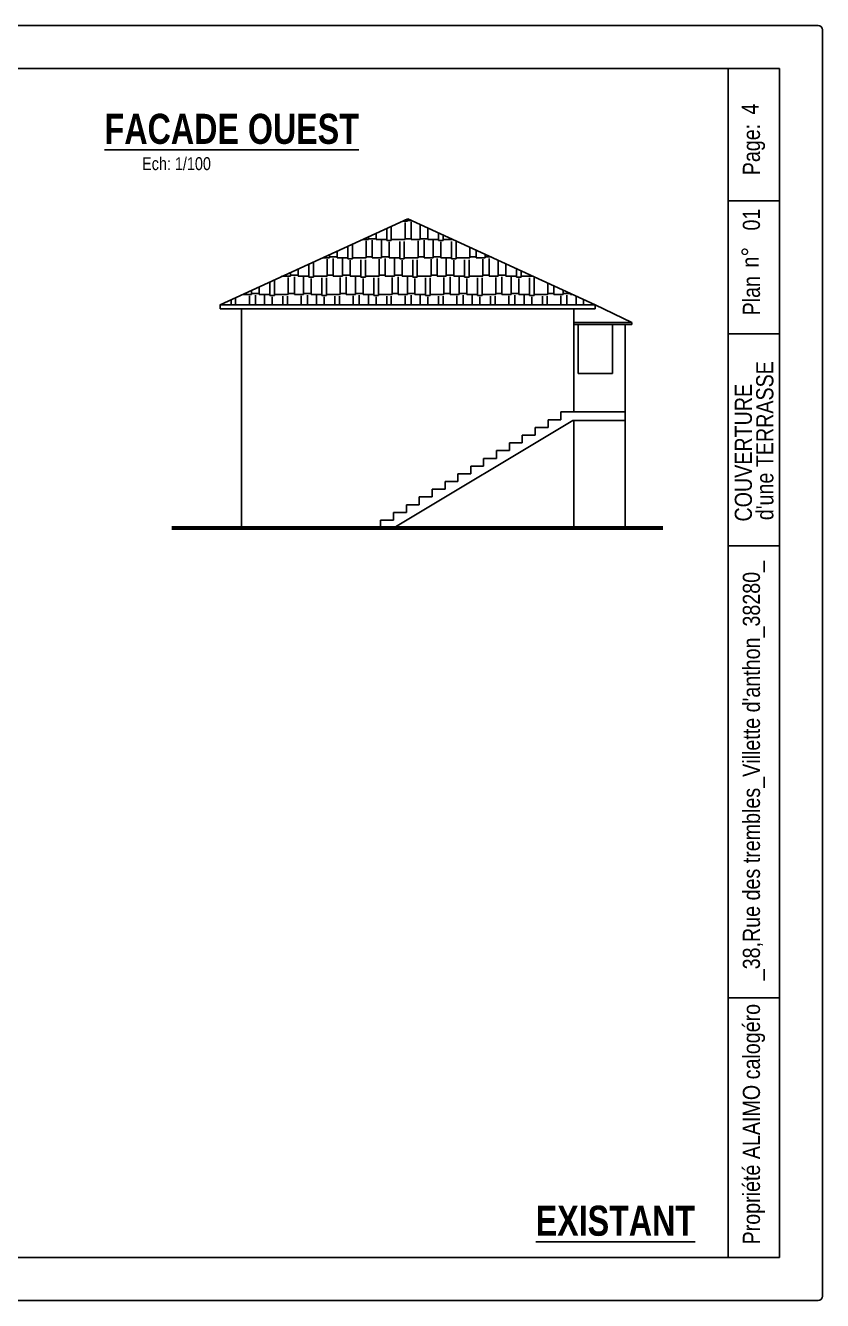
# Model space of a CAD drawing. Header units: centimetres. Extents: x 16433 to 114398, y -50094 to -12305.
# Drawn here: x 49784 to 50713, y -40532 to -39047 of the extents above; entities that cross this region are included whole.
import ezdxf
from ezdxf.enums import TextEntityAlignment as Align

# ---------------------------------------------------------------- set-up
doc = ezdxf.new("R2010")
doc.units = ezdxf.units.CM
doc.header["$LTSCALE"] = 0.5
for name, color, linetype in [('01_fenetres', 171, 'CONTINUOUS'), ('01_linteaux', 2, 'CONTINUOUS'), ('01_poch_murs', 253, 'CONTINUOUS'), ('01_texte', 230, 'CONTINUOUS')]:
    doc.layers.add(name, color=color, linetype=linetype)
doc.layers.add('01_murs_coup', color=5, linetype='CONTINUOUS', lineweight=60)
doc.styles.add('impact', font='impact.ttf')
doc.styles.add('MATTE_TXT', font='arial.ttf')
doc.styles.add('STYLE2', font='ARIALN.TTF')

msp = doc.modelspace()

# ---------------------------------------------------------------- linework, layer by layer
at = {"layer": '01_fenetres', "ltscale": 30}
for p, q in [((48662.75, -39097.369), (50662.75, -39097.369)), ((50602.75, -39097.369), (50602.75, -40482.369)), ((50662.75, -39097.369), (50662.75, -40482.369)), ((50662.75, -39251.501), (50602.75, -39251.501)), ((50662.75, -39406.518), (50602.75, -39406.518)), ((50662.75, -39653.435), (50602.75, -39653.435)), ((50662.75, -40179.969), (50602.75, -40179.969)), ((48662.75, -40482.369), (50662.75, -40482.369))]:
    msp.add_line(p, q, dxfattribs=at)
at = {"layer": '01_linteaux', "ltscale": 2}
for p, q in [((50229.538, -39272.519), (50011.038, -39372.519)), ((50011.038, -39377.519), (50011.038, -39372.519)), ((50011.038, -39377.519), (50448.038, -39377.519)), ((50036.038, -39632.519), (50036.038, -39377.519)), ((50423.038, -39497.519), (50423.038, -39377.519)), ((50448.038, -39377.519), (50448.038, -39372.519)), ((50448.038, -39372.519), (50490.538, -39393.162)), ((50490.538, -39393.162), (50423.038, -39393.162)), ((50490.538, -39395.662), (50423.038, -39395.662)), ((50428.038, -39452.519), (50428.038, -39395.662)), ((50468.038, -39452.519), (50468.038, -39395.662)), ((50483.038, -39632.519), (50483.038, -39395.662)), ((50490.538, -39393.162), (50490.538, -39394.412)), ((50490.538, -39393.162), (50490.538, -39395.662)), ((50428.038, -39452.519), (50468.038, -39452.519)), ((50408.038, -39497.519), (50483.038, -39497.519)), ((50408.038, -39506.519), (50408.038, -39497.519)), ((50213.587, -39632.519), (50421.921, -39507.519)), ((50378.038, -39524.519), (50378.038, -39515.519)), ((50378.038, -39515.519), (50393.038, -39515.519)), ((50393.038, -39515.519), (50393.038, -39506.519)), ((50393.038, -39506.519), (50408.038, -39506.519)), ((50421.921, -39507.519), (50483.038, -39507.519)), ((50423.038, -39632.519), (50423.038, -39507.519)), ((50363.038, -39533.519), (50363.038, -39524.519)), ((50363.038, -39524.519), (50378.038, -39524.519)), ((50333.038, -39551.519), (50333.038, -39542.519)), ((50333.038, -39542.519), (50348.038, -39542.519)), ((50348.038, -39542.519), (50348.038, -39533.519)), ((50348.038, -39533.519), (50363.038, -39533.519)), ((50318.038, -39560.519), (50318.038, -39551.519)), ((50318.038, -39551.519), (50333.038, -39551.519)), ((50288.038, -39578.519), (50288.038, -39569.519)), ((50288.038, -39569.519), (50303.038, -39569.519)), ((50303.038, -39569.519), (50303.038, -39560.519)), ((50303.038, -39560.519), (50318.038, -39560.519)), ((50258.038, -39596.519), (50258.038, -39587.519)), ((50258.038, -39587.519), (50273.038, -39587.519)), ((50273.038, -39587.519), (50273.038, -39578.519)), ((50273.038, -39578.519), (50288.038, -39578.519)), ((50243.038, -39605.519), (50243.038, -39596.519)), ((50243.038, -39596.519), (50258.038, -39596.519)), ((50213.038, -39623.519), (50213.038, -39614.519)), ((50213.038, -39614.519), (50228.038, -39614.519)), ((50228.038, -39614.519), (50228.038, -39605.519)), ((50228.038, -39605.519), (50243.038, -39605.519)), ((50198.038, -39623.519), (50213.038, -39623.519)), ((50198.038, -39632.519), (50198.038, -39623.519))]:
    msp.add_line(p, q, dxfattribs=at)
at = {"layer": '01_linteaux', "linetype": 'Continuous', "ltscale": 2}
msp.add_line((50446.948, -39372.519), (50446.948, -39372.02), dxfattribs=at)
at = {"layer": '01_linteaux', "ltscale": 2}
msp.add_lwpolyline([(50011.038, -39372.519), (50448.038, -39372.519), (50229.538, -39272.519)], dxfattribs=at)
at = {"layer": '01_murs_coup', "ltscale": 2}
msp.add_line((49954.974, -39632.519), (50526.771, -39632.519), dxfattribs=at)
at = {"layer": '01_poch_murs', "linetype": 'Continuous', "ltscale": 2}
for p, q in [((50223.653, -39275.212), (50229.143, -39275.212)), ((50226.476, -39296.548), (50226.476, -39276.99)), ((50229.143, -39275.212), (50229.143, -39272.699)), ((50229.143, -39274.323), (50233.481, -39274.323)), ((50233.588, -39296.548), (50233.588, -39276.101)), ((50192.694, -39296.548), (50192.694, -39289.381)), ((50205.14, -39297.882), (50205.14, -39283.685)), ((50210.474, -39297.882), (50210.474, -39281.244)), ((50244.256, -39296.548), (50244.256, -39279.255)), ((50253.146, -39296.548), (50253.146, -39283.324)), ((50265.592, -39297.882), (50265.592, -39289.02)), ((50270.926, -39297.882), (50270.926, -39291.461)), ((50159.801, -39319.218), (50159.801, -39304.435)), ((50165.135, -39319.218), (50165.135, -39301.994)), ((50177.034, -39296.548), (50183.804, -39296.548)), ((50181.137, -39317.884), (50181.137, -39298.326)), ((50183.804, -39296.548), (50183.804, -39293.449)), ((50183.804, -39295.659), (50192.694, -39295.659)), ((50188.249, -39317.884), (50188.249, -39297.437)), ((50192.694, -39296.548), (50205.14, -39296.548)), ((50198.917, -39317.884), (50198.917, -39297.882)), ((50205.14, -39297.882), (50210.474, -39297.882)), ((50207.807, -39317.884), (50207.807, -39299.215)), ((50210.474, -39296.548), (50226.476, -39296.548)), ((50220.253, -39319.218), (50220.253, -39298.771)), ((50225.587, -39319.218), (50225.587, -39298.771)), ((50226.476, -39295.659), (50233.588, -39295.659)), ((50233.588, -39296.548), (50244.256, -39296.548)), ((50241.589, -39317.884), (50241.589, -39298.326)), ((50244.256, -39295.659), (50253.146, -39295.659)), ((50248.701, -39317.884), (50248.701, -39297.437)), ((50253.146, -39296.548), (50265.592, -39296.548)), ((50259.369, -39317.884), (50259.369, -39297.882)), ((50265.592, -39297.882), (50270.926, -39297.882)), ((50268.259, -39317.884), (50268.259, -39299.215)), ((50270.926, -39296.548), (50282.042, -39296.548)), ((50280.705, -39319.218), (50280.705, -39298.771)), ((50286.039, -39319.218), (50286.039, -39298.771)), ((50302.041, -39317.884), (50302.041, -39305.701)), ((50119.796, -39340.554), (50119.796, -39322.744)), ((50130.415, -39317.884), (50138.465, -39317.884)), ((50135.798, -39339.22), (50135.798, -39319.662)), ((50138.465, -39317.884), (50138.465, -39314.2)), ((50138.465, -39316.995), (50147.355, -39316.995)), ((50142.91, -39339.22), (50142.91, -39318.773)), ((50147.355, -39317.884), (50147.355, -39310.131)), ((50147.355, -39317.884), (50159.801, -39317.884)), ((50153.578, -39339.22), (50153.578, -39319.218)), ((50159.801, -39319.218), (50165.135, -39319.218)), ((50162.468, -39339.22), (50162.468, -39320.551)), ((50165.135, -39317.884), (50181.137, -39317.884)), ((50174.914, -39340.554), (50174.914, -39320.107)), ((50180.248, -39340.554), (50180.248, -39320.107)), ((50181.137, -39316.995), (50188.249, -39316.995)), ((50188.249, -39317.884), (50198.917, -39317.884)), ((50196.25, -39339.22), (50196.25, -39319.662)), ((50198.917, -39316.995), (50207.807, -39316.995)), ((50203.362, -39339.22), (50203.362, -39318.773)), ((50207.807, -39317.884), (50220.253, -39317.884)), ((50214.03, -39339.22), (50214.03, -39319.218)), ((50220.253, -39319.218), (50225.587, -39319.218)), ((50222.92, -39339.22), (50222.92, -39320.551)), ((50225.587, -39317.884), (50241.589, -39317.884)), ((50235.366, -39340.554), (50235.366, -39320.107)), ((50240.7, -39340.554), (50240.7, -39320.107)), ((50241.589, -39316.995), (50248.701, -39316.995)), ((50248.701, -39317.884), (50259.369, -39317.884)), ((50256.702, -39339.22), (50256.702, -39319.662)), ((50259.369, -39316.995), (50268.259, -39316.995)), ((50263.814, -39339.22), (50263.814, -39318.773)), ((50268.259, -39317.884), (50280.705, -39317.884)), ((50274.482, -39339.22), (50274.482, -39319.218)), ((50280.705, -39319.218), (50286.039, -39319.218)), ((50283.372, -39339.22), (50283.372, -39320.551)), ((50286.039, -39317.884), (50302.041, -39317.884)), ((50295.818, -39340.554), (50295.818, -39320.107)), ((50301.152, -39340.554), (50301.152, -39320.107)), ((50302.041, -39316.995), (50309.153, -39316.995)), ((50309.153, -39317.884), (50309.153, -39308.956)), ((50309.153, -39317.884), (50319.821, -39317.884)), ((50317.154, -39339.22), (50317.154, -39319.662)), ((50319.821, -39317.884), (50319.821, -39313.838)), ((50319.821, -39316.995), (50326.719, -39316.995)), ((50324.266, -39339.22), (50324.266, -39318.773)), ((50334.934, -39339.22), (50334.934, -39320.755)), ((50093.126, -39339.22), (50093.126, -39334.95)), ((50102.016, -39339.22), (50102.016, -39330.881)), ((50114.462, -39340.554), (50114.462, -39325.185)), ((50343.824, -39339.22), (50343.824, -39324.824)), ((50356.27, -39340.554), (50356.27, -39330.52)), ((50361.604, -39340.554), (50361.604, -39332.961)), ((50056.677, -39360.556), (50056.677, -39351.631)), ((50069.123, -39361.89), (50069.123, -39345.935)), ((50074.457, -39361.89), (50074.457, -39343.494)), ((50082.458, -39339.22), (50093.126, -39339.22)), ((50090.459, -39360.556), (50090.459, -39340.998)), ((50093.126, -39338.331), (50102.016, -39338.331)), ((50097.571, -39360.556), (50097.571, -39340.109)), ((50102.016, -39339.22), (50114.462, -39339.22)), ((50108.239, -39360.556), (50108.239, -39340.554)), ((50114.462, -39340.554), (50119.796, -39340.554)), ((50117.129, -39360.556), (50117.129, -39341.887)), ((50119.796, -39339.22), (50135.798, -39339.22)), ((50129.575, -39361.89), (50129.575, -39341.443)), ((50134.909, -39361.89), (50134.909, -39341.443)), ((50135.798, -39338.331), (50142.91, -39338.331)), ((50142.91, -39339.22), (50153.578, -39339.22)), ((50150.911, -39360.556), (50150.911, -39340.998)), ((50153.578, -39338.331), (50162.468, -39338.331)), ((50158.023, -39360.556), (50158.023, -39340.109)), ((50162.468, -39339.22), (50174.914, -39339.22)), ((50168.691, -39360.556), (50168.691, -39340.554)), ((50174.914, -39340.554), (50180.248, -39340.554)), ((50177.581, -39360.556), (50177.581, -39341.887)), ((50180.248, -39339.22), (50196.25, -39339.22)), ((50190.027, -39361.89), (50190.027, -39341.443)), ((50195.361, -39361.89), (50195.361, -39341.443)), ((50196.25, -39338.331), (50203.362, -39338.331)), ((50203.362, -39339.22), (50214.03, -39339.22)), ((50211.363, -39360.556), (50211.363, -39340.998)), ((50214.03, -39338.331), (50222.92, -39338.331)), ((50218.475, -39360.556), (50218.475, -39340.109)), ((50222.92, -39339.22), (50235.366, -39339.22)), ((50229.143, -39360.556), (50229.143, -39340.554)), ((50235.366, -39340.554), (50240.7, -39340.554)), ((50238.033, -39360.556), (50238.033, -39341.887)), ((50240.7, -39339.22), (50256.702, -39339.22)), ((50250.479, -39361.89), (50250.479, -39341.443)), ((50255.813, -39361.89), (50255.813, -39341.443)), ((50256.702, -39338.331), (50263.814, -39338.331)), ((50263.814, -39339.22), (50274.482, -39339.22)), ((50271.815, -39360.556), (50271.815, -39340.998)), ((50274.482, -39338.331), (50283.372, -39338.331)), ((50278.927, -39360.556), (50278.927, -39340.109)), ((50283.372, -39339.22), (50295.818, -39339.22)), ((50289.595, -39360.556), (50289.595, -39340.554)), ((50295.818, -39340.554), (50301.152, -39340.554)), ((50298.485, -39360.556), (50298.485, -39341.887)), ((50301.152, -39339.22), (50317.154, -39339.22)), ((50310.931, -39361.89), (50310.931, -39341.443)), ((50316.265, -39361.89), (50316.265, -39341.443)), ((50317.154, -39338.331), (50324.266, -39338.331)), ((50324.266, -39339.22), (50334.934, -39339.22)), ((50332.267, -39360.556), (50332.267, -39340.998)), ((50334.934, -39338.331), (50343.824, -39338.331)), ((50339.379, -39360.556), (50339.379, -39340.109)), ((50343.824, -39339.22), (50356.27, -39339.22)), ((50350.047, -39360.556), (50350.047, -39340.554)), ((50356.27, -39340.554), (50361.604, -39340.554)), ((50358.937, -39360.556), (50358.937, -39341.887)), ((50361.604, -39339.22), (50375.281, -39339.22)), ((50371.383, -39361.89), (50371.383, -39341.443)), ((50376.717, -39361.89), (50376.717, -39341.443)), ((50392.719, -39360.556), (50392.719, -39347.201)), ((50399.831, -39360.556), (50399.831, -39350.456)), ((50023.784, -39372.519), (50023.784, -39366.685)), ((50029.118, -39372.519), (50029.118, -39364.244)), ((50037.119, -39360.556), (50047.787, -39360.556)), ((50045.12, -39372.519), (50045.12, -39362.334)), ((50047.787, -39360.556), (50047.787, -39355.7)), ((50047.787, -39359.667), (50056.677, -39359.667)), ((50052.232, -39372.519), (50052.232, -39361.445)), ((50056.677, -39360.556), (50069.123, -39360.556)), ((50062.9, -39372.519), (50062.9, -39361.89)), ((50069.123, -39361.89), (50074.457, -39361.89)), ((50071.79, -39372.519), (50071.79, -39363.223)), ((50074.457, -39360.556), (50090.459, -39360.556)), ((50084.236, -39372.519), (50084.236, -39362.779)), ((50089.57, -39372.519), (50089.57, -39362.779)), ((50090.459, -39359.667), (50097.571, -39359.667)), ((50097.571, -39360.556), (50108.239, -39360.556)), ((50105.572, -39372.519), (50105.572, -39362.334)), ((50108.239, -39359.667), (50117.129, -39359.667)), ((50112.684, -39372.519), (50112.684, -39361.445)), ((50117.129, -39360.556), (50129.575, -39360.556)), ((50123.352, -39372.519), (50123.352, -39361.89)), ((50129.575, -39361.89), (50134.909, -39361.89)), ((50132.242, -39372.519), (50132.242, -39363.223)), ((50134.909, -39360.556), (50150.911, -39360.556)), ((50144.688, -39372.519), (50144.688, -39362.779)), ((50150.022, -39372.519), (50150.022, -39362.779)), ((50150.911, -39359.667), (50158.023, -39359.667)), ((50158.023, -39360.556), (50168.691, -39360.556)), ((50166.024, -39372.519), (50166.024, -39362.334)), ((50168.691, -39359.667), (50177.581, -39359.667)), ((50173.136, -39372.519), (50173.136, -39361.445)), ((50177.581, -39360.556), (50190.027, -39360.556)), ((50183.804, -39372.519), (50183.804, -39361.89)), ((50190.027, -39361.89), (50195.361, -39361.89)), ((50192.694, -39372.519), (50192.694, -39363.223)), ((50195.361, -39360.556), (50211.363, -39360.556)), ((50205.14, -39372.519), (50205.14, -39362.779)), ((50210.474, -39372.519), (50210.474, -39362.779)), ((50211.363, -39359.667), (50218.475, -39359.667)), ((50218.475, -39360.556), (50229.143, -39360.556)), ((50226.476, -39372.519), (50226.476, -39362.334)), ((50229.143, -39359.667), (50238.033, -39359.667)), ((50233.588, -39372.519), (50233.588, -39361.445)), ((50238.033, -39360.556), (50250.479, -39360.556)), ((50244.256, -39372.519), (50244.256, -39361.89)), ((50250.479, -39361.89), (50255.813, -39361.89)), ((50253.146, -39372.519), (50253.146, -39363.223)), ((50255.813, -39360.556), (50271.815, -39360.556)), ((50265.592, -39372.519), (50265.592, -39362.779)), ((50270.926, -39372.519), (50270.926, -39362.779)), ((50271.815, -39359.667), (50278.927, -39359.667)), ((50278.927, -39360.556), (50289.595, -39360.556)), ((50286.928, -39372.519), (50286.928, -39362.334)), ((50289.595, -39359.667), (50298.485, -39359.667)), ((50294.04, -39372.519), (50294.04, -39361.445)), ((50298.485, -39360.556), (50310.931, -39360.556)), ((50304.708, -39372.519), (50304.708, -39361.89)), ((50310.931, -39361.89), (50316.265, -39361.89)), ((50313.598, -39372.519), (50313.598, -39363.223)), ((50316.265, -39360.556), (50332.267, -39360.556)), ((50326.044, -39372.519), (50326.044, -39362.779)), ((50331.378, -39372.519), (50331.378, -39362.779)), ((50332.267, -39359.667), (50339.379, -39359.667)), ((50339.379, -39360.556), (50350.047, -39360.556)), ((50347.38, -39372.519), (50347.38, -39362.334)), ((50350.047, -39359.667), (50358.937, -39359.667)), ((50354.492, -39372.519), (50354.492, -39361.445)), ((50358.937, -39360.556), (50371.383, -39360.556)), ((50365.16, -39372.519), (50365.16, -39361.89)), ((50371.383, -39361.89), (50376.717, -39361.89)), ((50374.05, -39372.519), (50374.05, -39363.223)), ((50376.717, -39360.556), (50392.719, -39360.556)), ((50386.496, -39372.519), (50386.496, -39362.779)), ((50391.83, -39372.519), (50391.83, -39362.779)), ((50392.719, -39359.667), (50399.831, -39359.667)), ((50399.831, -39360.556), (50410.499, -39360.556)), ((50407.832, -39372.519), (50407.832, -39362.334)), ((50410.499, -39360.556), (50410.499, -39355.339)), ((50410.499, -39359.667), (50419.389, -39359.667)), ((50414.944, -39372.519), (50414.944, -39361.445)), ((50419.389, -39360.556), (50419.389, -39359.407)), ((50419.389, -39360.556), (50421.9, -39360.556)), ((50425.612, -39372.519), (50425.612, -39362.255)), ((50434.502, -39372.519), (50434.502, -39366.324)), ((50011.338, -39372.519), (50011.338, -39372.381))]:
    msp.add_line(p, q, dxfattribs=at)
at = {"layer": '01_texte', "ltscale": 30}
for p, q in [((48612.75, -39047.369), (50707.75, -39047.369)), ((50712.75, -40527.369), (50712.75, -39052.369)), ((48612.75, -40532.369), (50707.75, -40532.369))]:
    msp.add_line(p, q, dxfattribs=at)
for centre, start, end in [((50707.75, -39052.369), 0, 90), ((50707.75, -40527.369), 270, 0)]:
    msp.add_arc(centre, 5, start, end, dxfattribs=at)

# ---------------------------------------------------------------- texts
at = {"layer": '01_texte', "style": 'STYLE2'}
for s, p in [('4', (50638.459, -39151.102)), ('Page:', (50639.902, -39221.787)), ('  01', (50639.902, -39298.921)), ('n%%D', (50638.459, -39329.264)), ('Plan', (50639.902, -39385.026)), ("  d'une TERRASSE", (50655.513, -39636.239)), ('COUVERTURE ', (50630.512, -39625.095)), ("_38,Rue des trembles_Villette d'anthon_38280_", (50639.902, -40159.396)), ('Propriété ALAIMO calogéro', (50639.902, -40467.073))]:
    msp.add_text(s, height=20, rotation=90, dxfattribs=at).set_placement(p)
at = {"layer": '01_texte', "style": 'impact'}
for s, p in [('%%UFACADE OUEST', (50024.61, -39195.719)), ('%%UEXISTANT', (50471.477, -40467.45))]:
    msp.add_text(s, height=35, dxfattribs=at).set_placement(p, align=Align.BOTTOM_CENTER)
at = {"layer": '01_texte', "style": 'MATTE_TXT', "width": 0.8}
msp.add_text('Ech: 1/100', height=15, dxfattribs=at).set_placement((49960.25, -39220.279), align=Align.BOTTOM_CENTER)

doc.saveas('drawing.dxf')
